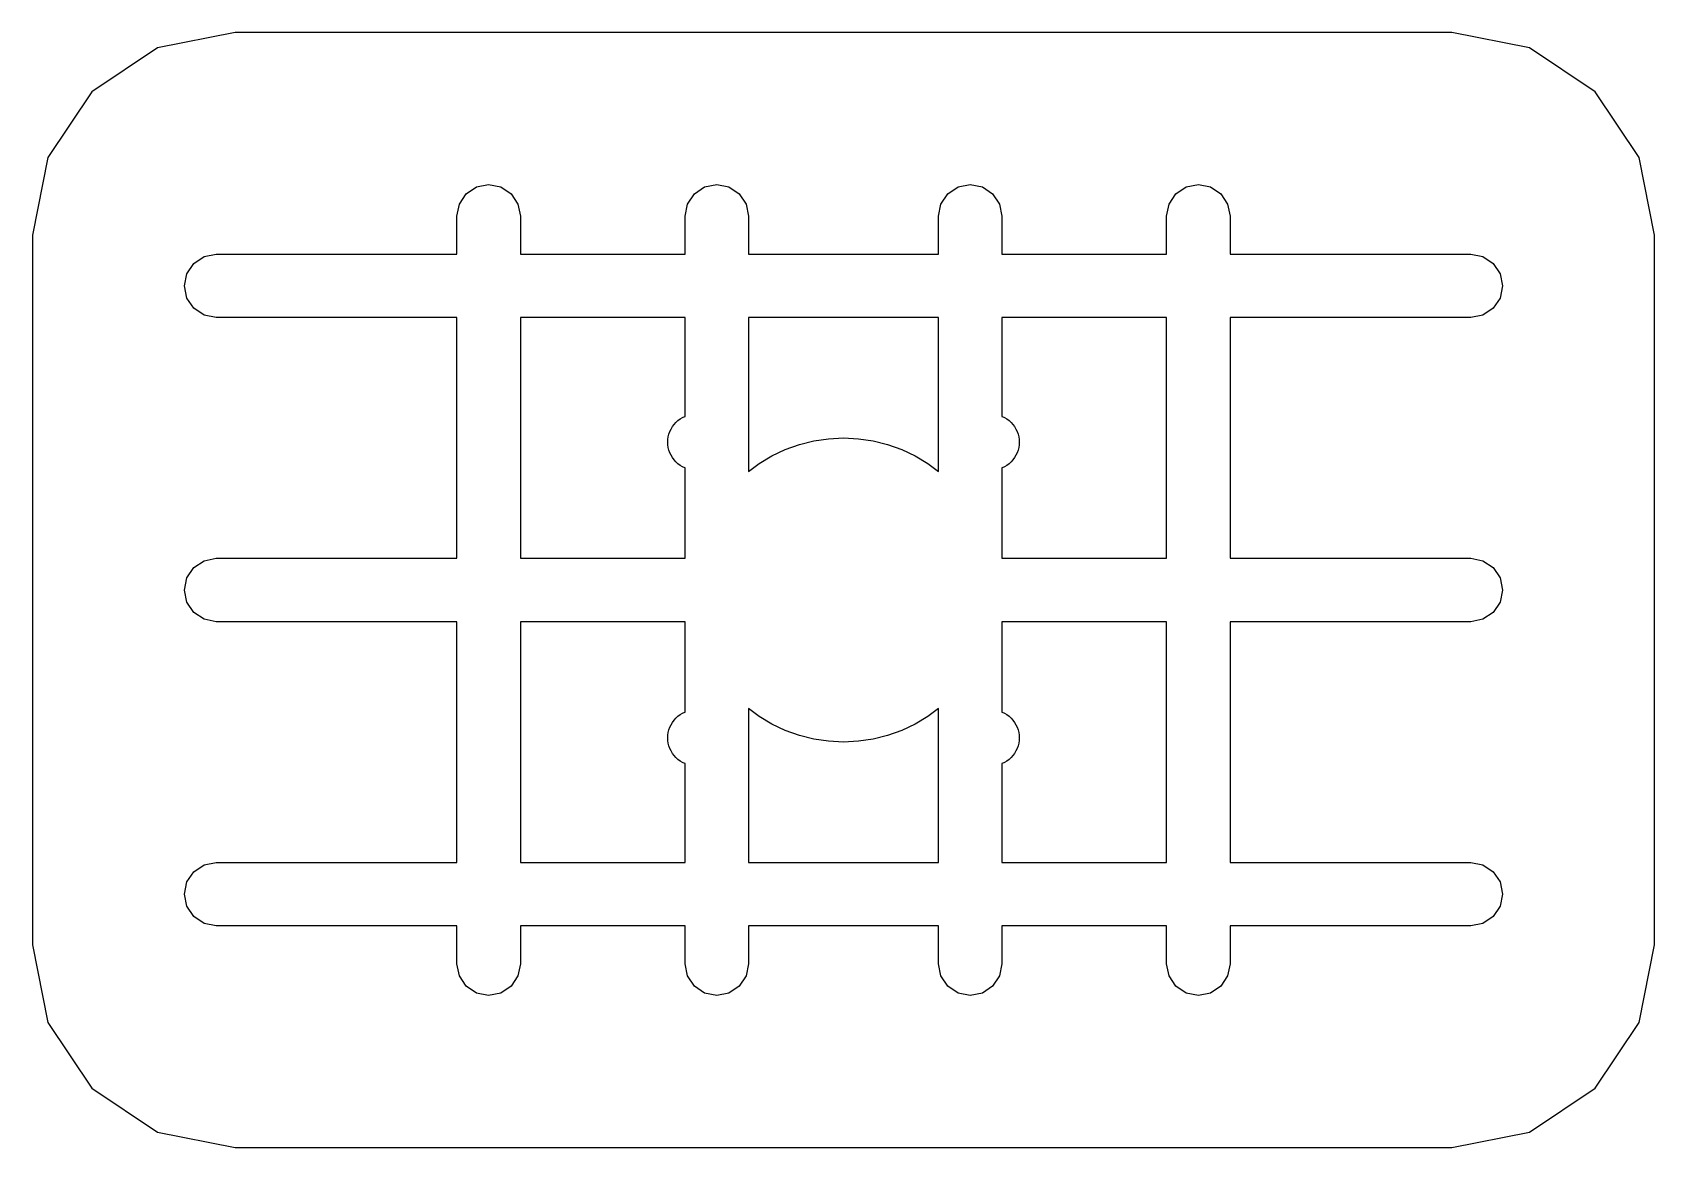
# Model space of a CAD drawing. Header units: millimetres. Extents: x -32 to 32, y -22 to 22.
import ezdxf

# ---------------------------------------------------------------- set-up
doc = ezdxf.new("R2010")
doc.units = ezdxf.units.MM

msp = doc.modelspace()

# ---------------------------------------------------------------- linework, layer by layer
at = {"layer": '31a_arm_turntable_t6.0'}
for points in [[(27.0615, 21.391), (24, 22), (-24, 22), (-27.0615, 21.391), (-29.6569, 19.6569), (-31.391, 17.0615), (-32, 14), (-32, -14), (-31.391, -17.0615), (-29.6569, -19.6569), (-27.0615, -21.391), (-24, -22), (24, -22), (27.0615, -21.391), (29.6569, -19.6569), (31.391, -17.0615), (32, -14), (32, 14), (31.391, 17.0615), (29.6569, 19.6569), (27.0615, 21.391)], [(-3.75, 14.75), (-3.75, 13.25), (3.75, 13.25), (3.75, 14.75), (3.8452, 15.2284), (4.1161, 15.6339), (4.5216, 15.9048), (5, 16), (5.4784, 15.9048), (5.8839, 15.6339), (6.1548, 15.2284), (6.25, 14.75), (6.25, 13.25), (12.75, 13.25), (12.75, 14.75), (12.8452, 15.2284), (13.1161, 15.6339), (13.5216, 15.9048), (14, 16), (14.4784, 15.9048), (14.8839, 15.6339), (15.1548, 15.2284), (15.25, 14.75), (15.25, 13.25), (24.75, 13.25), (25.2284, 13.1548), (25.6339, 12.8839), (25.9048, 12.4784), (26, 12), (25.9048, 11.5216), (25.6339, 11.1161), (25.2284, 10.8452), (24.75, 10.75), (15.25, 10.75), (15.25, 1.25), (24.75, 1.25), (25.2284, 1.1548), (25.6339, 0.8839), (25.9048, 0.4784), (26, 0), (25.9048, -0.4784), (25.6339, -0.8839), (25.2284, -1.1548), (24.75, -1.25), (15.25, -1.25), (15.25, -10.75), (24.75, -10.75), (25.2284, -10.8452), (25.6339, -11.1161), (25.9048, -11.5216), (26, -12), (25.9048, -12.4784), (25.6339, -12.8839), (25.2284, -13.1548), (24.75, -13.25), (15.25, -13.25), (15.25, -14.75), (15.1548, -15.2284), (14.8839, -15.6339), (14.4784, -15.9048), (14, -16), (13.5216, -15.9048), (13.1161, -15.6339), (12.8452, -15.2284), (12.75, -14.75), (12.75, -13.25), (6.25, -13.25), (6.25, -14.75), (6.1548, -15.2284), (5.8839, -15.6339), (5.4784, -15.9048), (5, -16), (4.5216, -15.9048), (4.1161, -15.6339), (3.8452, -15.2284), (3.75, -14.75), (3.75, -13.25), (-3.75, -13.25), (-3.75, -14.75), (-3.8452, -15.2284), (-4.1161, -15.6339), (-4.5216, -15.9048), (-5, -16), (-5.4784, -15.9048), (-5.8839, -15.6339), (-6.1548, -15.2284), (-6.25, -14.75), (-6.25, -13.25), (-12.75, -13.25), (-12.75, -14.75), (-12.8452, -15.2284), (-13.1161, -15.6339), (-13.5216, -15.9048), (-14, -16), (-14.4784, -15.9048), (-14.8839, -15.6339), (-15.1548, -15.2284), (-15.25, -14.75), (-15.25, -13.25), (-24.75, -13.25), (-25.2284, -13.1548), (-25.6339, -12.8839), (-25.9048, -12.4784), (-26, -12), (-25.9048, -11.5216), (-25.6339, -11.1161), (-25.2284, -10.8452), (-24.75, -10.75), (-15.25, -10.75), (-15.25, -1.25), (-24.75, -1.25), (-25.2284, -1.1548), (-25.6339, -0.8839), (-25.9048, -0.4784), (-26, 0), (-25.9048, 0.4784), (-25.6339, 0.8839), (-25.2284, 1.1548), (-24.75, 1.25), (-15.25, 1.25), (-15.25, 10.75), (-24.75, 10.75), (-25.2284, 10.8452), (-25.6339, 11.1161), (-25.9048, 11.5216), (-26, 12), (-25.9048, 12.4784), (-25.6339, 12.8839), (-25.2284, 13.1548), (-24.75, 13.25), (-15.25, 13.25), (-15.25, 14.75), (-15.1548, 15.2284), (-14.8839, 15.6339), (-14.4784, 15.9048), (-14, 16), (-13.5216, 15.9048), (-13.1161, 15.6339), (-12.8452, 15.2284), (-12.75, 14.75), (-12.75, 13.25), (-6.25, 13.25), (-6.25, 14.75), (-6.1548, 15.2284), (-5.8839, 15.6339), (-5.4784, 15.9048), (-5, 16), (-4.5216, 15.9048), (-4.1161, 15.6339), (-3.8452, 15.2284), (-3.75, 14.75)], [(-6.25, 6.8515), (-6.25, 10.75), (-12.75, 10.75), (-12.75, 1.25), (-6.25, 1.25), (-6.25, 4.8157), (-6.2546, 4.8174), (-6.3522, 4.8635), (-6.4448, 4.919), (-6.5315, 4.9833), (-6.6114, 5.0558), (-6.6839, 5.1358), (-6.7482, 5.2225), (-6.8037, 5.3151), (-6.8499, 5.4127), (-6.8863, 5.5143), (-6.9125, 5.619), (-6.9283, 5.7258), (-6.9336, 5.8336), (-6.9283, 5.9414), (-6.9125, 6.0482), (-6.8863, 6.1529), (-6.8499, 6.2546), (-6.8037, 6.3522), (-6.7482, 6.4448), (-6.6839, 6.5315), (-6.6114, 6.6114), (-6.5315, 6.6839), (-6.4448, 6.7482), (-6.3522, 6.8037), (-6.2546, 6.8499), (-6.25, 6.8515)], [(1.1705, 5.8847), (1.7417, 5.7416), (2.2961, 5.5433), (2.8284, 5.2915), (3.3334, 4.9888), (3.75, 4.6799), (3.75, 10.75), (-3.75, 10.75), (-3.75, 4.6799), (-3.3334, 4.9888), (-2.8284, 5.2915), (-2.2961, 5.5433), (-1.7417, 5.7416), (-1.1705, 5.8847), (-0.5881, 5.9711), (0, 6), (0.5881, 5.9711), (1.1705, 5.8847)], [(12.75, 1.25), (12.75, 10.75), (6.25, 10.75), (6.25, 6.8515), (6.2546, 6.8499), (6.3522, 6.8037), (6.4448, 6.7482), (6.5315, 6.6839), (6.6114, 6.6114), (6.6839, 6.5315), (6.7482, 6.4448), (6.8037, 6.3522), (6.8499, 6.2546), (6.8863, 6.1529), (6.9125, 6.0482), (6.9283, 5.9414), (6.9336, 5.8336), (6.9283, 5.7258), (6.9125, 5.619), (6.8863, 5.5143), (6.8499, 5.4127), (6.8037, 5.3151), (6.7482, 5.2225), (6.6839, 5.1358), (6.6114, 5.0558), (6.5315, 4.9833), (6.4448, 4.919), (6.3522, 4.8635), (6.2546, 4.8174), (6.25, 4.8157), (6.25, 1.25), (12.75, 1.25)], [(-6.2546, -4.8174), (-6.25, -4.8157), (-6.25, -1.25), (-12.75, -1.25), (-12.75, -10.75), (-6.25, -10.75), (-6.25, -6.8515), (-6.2546, -6.8499), (-6.3522, -6.8037), (-6.4448, -6.7482), (-6.5315, -6.6839), (-6.6114, -6.6114), (-6.6839, -6.5315), (-6.7482, -6.4448), (-6.8037, -6.3522), (-6.8499, -6.2546), (-6.8863, -6.1529), (-6.9125, -6.0482), (-6.9283, -5.9414), (-6.9336, -5.8336), (-6.9283, -5.7258), (-6.9125, -5.619), (-6.8863, -5.5143), (-6.8499, -5.4127), (-6.8037, -5.3151), (-6.7482, -5.2225), (-6.6839, -5.1358), (-6.6114, -5.0558), (-6.5315, -4.9833), (-6.4448, -4.919), (-6.3522, -4.8635), (-6.2546, -4.8174)], [(6.25, -10.75), (12.75, -10.75), (12.75, -1.25), (6.25, -1.25), (6.25, -4.8157), (6.2546, -4.8174), (6.3522, -4.8635), (6.4448, -4.919), (6.5315, -4.9833), (6.6114, -5.0558), (6.6839, -5.1358), (6.7482, -5.2225), (6.8037, -5.3151), (6.8499, -5.4127), (6.8863, -5.5143), (6.9125, -5.619), (6.9283, -5.7258), (6.9336, -5.8336), (6.9283, -5.9414), (6.9125, -6.0482), (6.8863, -6.1529), (6.8499, -6.2546), (6.8037, -6.3522), (6.7482, -6.4448), (6.6839, -6.5315), (6.6114, -6.6114), (6.5315, -6.6839), (6.4448, -6.7482), (6.3522, -6.8037), (6.2546, -6.8499), (6.25, -6.8515), (6.25, -10.75)], [(-2.8284, -5.2915), (-3.3334, -4.9888), (-3.75, -4.6799), (-3.75, -10.75), (3.75, -10.75), (3.75, -4.6799), (3.3334, -4.9888), (2.8284, -5.2915), (2.2961, -5.5433), (1.7417, -5.7416), (1.1705, -5.8847), (0.5881, -5.9711), (0, -6), (-0.5881, -5.9711), (-1.1705, -5.8847), (-1.7417, -5.7416), (-2.2961, -5.5433), (-2.8284, -5.2915)]]:
    msp.add_lwpolyline(points, close=True, dxfattribs=at)

doc.saveas('drawing.dxf')
